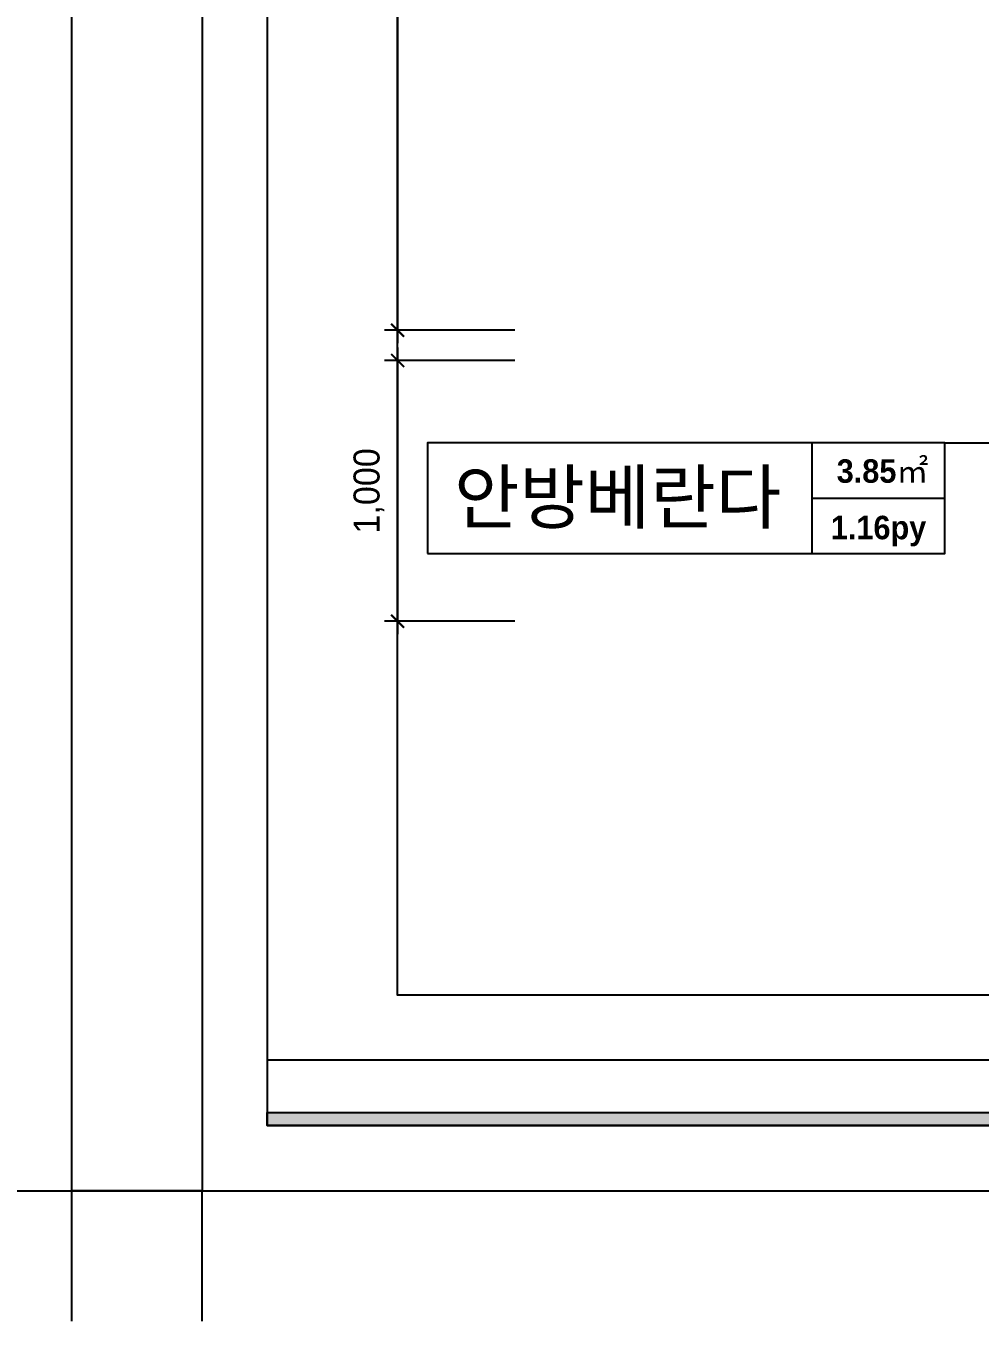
# Model space of a CAD drawing. Header units: inches. Extents: x 262342 to 305842, y 10210 to 38486.
# Drawn here: x 283666 to 287326, y 22636 to 27603 of the extents above; entities that cross this region are included whole.
import ezdxf
from ezdxf.enums import TextEntityAlignment as Align

# ---------------------------------------------------------------- set-up
doc = ezdxf.new("R2010")
doc.units = ezdxf.units.IN
doc.header["$LTSCALE"] = 50
doc.header["$MEASUREMENT"] = 0
for name, color, linetype in [('03-TEXT', 3, 'Continuous'), ('07-DIM', 5, 'Continuous'), ('FORM(YOURNAME)-1', 1, 'Continuous'), ('FORM(YOURNAME)-11', 1, 'Continuous')]:
    doc.layers.add(name, color=color, linetype=linetype)
doc.styles.add('HY 울릉도 L', font='')
doc.styles.add('YOURNAME', font='HY울릉도M.TTF')
doc.styles.add('넥슨고딕', font='NEXONLv1GothicBold.ttf')
doc.styles.add('코레일둥고', font='Korail_Round_Gothic_Medium.ttf')
doc.styles.get('HY 울릉도 L').set_extended_font_data('HY울릉도L')
doc.dimstyles.new('50', dxfattribs={"dimscale": 50, "dimtxt": 2, "dimasz": 1, "dimexe": 1, "dimexo": 1, "dimgap": 1, "dimtad": 1, "dimdec": 0, "dimrnd": 0.05, "dimdsep": 46, "dimlunit": 6, "dimtxsty": 'HY 울릉도 L', "dimblk": 'ARCHTICK', "dimcen": 2.5, "dimdle": 1, "dimclrd": 133, "dimclre": 133, "dimclrt": 30, "dimadec": 0, "dimazin": 0, "dimtfac": 1, "dimtdec": 0, "dimtix": 1, "dimtmove": 2, "dimatfit": 3, "dimldrblk": 'ARCHTICK', "dimfxl": 1, "dimlwd": -1, "dimlwe": -1, "dimarcsym": 0})

# ---------------------------------------------------------------- blocks, each defined once
blk = doc.blocks.new('FORM-ELEVATION')
at = {"layer": 'FORM(YOURNAME)-11'}
h = blk.add_hatch(color=256, dxfattribs=at)
h.dxf.hatch_style = 1
h.paths.add_polyline_path([(-10309, 35708), (71691, 35708), (71691, 35508), (-10309, 35508)])
h.paths.add_polyline_path([(-10309, -21492), (71691, -21492), (71691, -21692), (-10309, -21692)])
at = {"layer": 'Defpoints', "color": 158}
blk.add_line((62481, -20692), (-10309, -20692), dxfattribs=at)
for points in [[(-10309, -21692), (71691, -21692), (71691, 35708), (-10309, 35708)], [(-8309, 33708), (61071, 33708), (61071, -19692), (-8309, -19692)]]:
    blk.add_lwpolyline(points, close=True, dxfattribs=at)
at = {"layer": 'Defpoints', "color": 1}
for points in [[(-11309, -24692), (-11309, -22692), (-13309, -22692)], [(72691, -24692), (72691, -22692), (74691, -22692)]]:
    blk.add_lwpolyline(points, dxfattribs=at)
at = {"layer": 'FORM(YOURNAME)-11', "color": 250}
blk.add_lwpolyline([(-11309, -22692), (72691, -22692), (72691, 36708), (-11309, 36708)], close=True, dxfattribs=at)
at = {"layer": 'FORM(YOURNAME)-11'}
blk.add_lwpolyline([(-10309, -21492), (71691, -21492), (71691, -21692), (-10309, -21692)], close=True, dxfattribs=at)
at = {"layer": 'FORM(YOURNAME)-11', "color": 3, "style": 'YOURNAME'}
for tag, height, p in [('1', 450, (71041, -1219)), ('2', 450, (71041, -1863)), ('3', 450, (71041, -3150)), ('4', 450, (71041, -5081)), ('5', 515, (71041, -7398)), ('6', 515, (71041, -9650)), ('7', 515, (71041, -11903)), ('8', 515, (71041, -14155)), ('9', 515, (71041, -16408)), ('10', 515, (66791, -18596)), ('11', 515, (71041, -18660)), ('12', 515, (66791, -20848)), ('13', 515, (71041, -20848))]:
    blk.add_attdef(tag, text='', height=height, dxfattribs=at).set_placement(p, align=Align.MIDDLE_RIGHT)
blk = doc.blocks.new('_ArchTick')
at = {"color": 0, "linetype": 'ByBlock', "const_width": 0.15}
blk.add_lwpolyline([(-0.5, -0.5), (0.5, 0.5)], dxfattribs=at)
blk = doc.blocks.new('*D1224')
at = {"layer": '07-DIM', "color": 133}
for p, q in [((285091.5, 30388.5), (285091.5, 26385.5)), ((285541.5, 30338.5), (285041.5, 30338.5)), ((285541.5, 26435.5), (285041.5, 26435.5))]:
    blk.add_line(p, q, dxfattribs=at)
at = {"layer": 'Defpoints', "color": 0}
for p in [(285591.5, 30338.5), (285091.5, 26435.5), (285591.5, 26435.5)]:
    blk.add_point(p, dxfattribs=at)
at = {"layer": '07-DIM', "color": 133, "xscale": 50, "yscale": 50, "zscale": 50}
for p, rotation in [((285091.5, 30338.5), 90), ((285091.5, 26435.5), 270)]:
    blk.add_blockref('_ArchTick', p, dxfattribs=dict(at, rotation=rotation))
at = {"layer": '07-DIM', "color": 30, "insert": (284981.5, 28387), "char_height": 100, "attachment_point": 5, "rotation": 90, "style": 'HY 울릉도 L'}
blk.add_mtext('3,903', dxfattribs=at)
blk = doc.blocks.new('*D1225')
at = {"layer": '07-DIM', "color": 133}
for p, q in [((285091.5, 26369.5), (285091.5, 25269.5)), ((285541.5, 26319.5), (285041.5, 26319.5)), ((285541.5, 25319.5), (285041.5, 25319.5))]:
    blk.add_line(p, q, dxfattribs=at)
at = {"layer": 'Defpoints', "color": 0}
for p in [(285591.5, 26319.5), (285091.5, 25319.5), (285591.5, 25319.5)]:
    blk.add_point(p, dxfattribs=at)
at = {"layer": '07-DIM', "color": 133, "xscale": 50, "yscale": 50, "zscale": 50}
for p, rotation in [((285091.5, 26319.5), 90), ((285091.5, 25319.5), 270)]:
    blk.add_blockref('_ArchTick', p, dxfattribs=dict(at, rotation=rotation))
at = {"layer": '07-DIM', "color": 30, "insert": (284981.6, 25819.5), "char_height": 100, "attachment_point": 5, "rotation": 90, "style": 'HY 울릉도 L'}
blk.add_mtext('1,000', dxfattribs=at)

msp = doc.modelspace()

# ---------------------------------------------------------------- linework, layer by layer
at = {"layer": '03-TEXT', "color": 7}
for p, q in [((286681, 26003.5), (286681, 25579)), ((287190.6, 26003.5), (288440.2, 26003.5)), ((286681, 25791.3), (287190.6, 25791.3))]:
    msp.add_line(p, q, dxfattribs=at)
msp.add_lwpolyline([(285206.6, 25579), (287190.6, 25579), (287190.6, 26003.5), (285206.6, 26003.5)], close=True, dxfattribs=at)

# ---------------------------------------------------------------- block references
at = {"layer": 'FORM(YOURNAME)-1', "xscale": 0.2500000000000001, "yscale": 0.2500000000000001, "zscale": 0.2500000000000001}
for p in [(265668.6, 28809), (287168.6, 28809)]:
    msp.add_blockref('FORM-ELEVATION', p, dxfattribs=at)

# ---------------------------------------------------------------- texts
at = {"layer": '03-TEXT'}
for s, height, style, p in [('3.85㎡', 90, '넥슨고딕', (286951.8, 25850.6)), ('안방베란다', 200, '코레일둥고', (285935.4, 25695.7)), ('1.16py', 90, '넥슨고딕', (286936.4, 25634))]:
    msp.add_text(s, height=height, dxfattribs=dict(at, style=style)).set_placement(p, align=Align.CENTER)

# ---------------------------------------------------------------- dimensions: what is measured, and where the dimension line sits
at = {"layer": '07-DIM'}
for base, p1, p2, picture, middle in [((285091.5, 26435.5), (285591.5, 30338.5), (285591.5, 26435.5), '*D1224', (284981.5, 28387)), ((285091.5, 25319.5), (285591.5, 26319.5), (285591.5, 25319.5), '*D1225', (284981.6, 25819.5))]:
    dim = msp.add_linear_dim(base=base, p1=p1, p2=p2, angle=90, dimstyle='50', dxfattribs=at)
    dim.commit()
    dim.dimension.update_dxf_attribs({"geometry": picture, "text_midpoint": middle})

doc.saveas('drawing.dxf')
